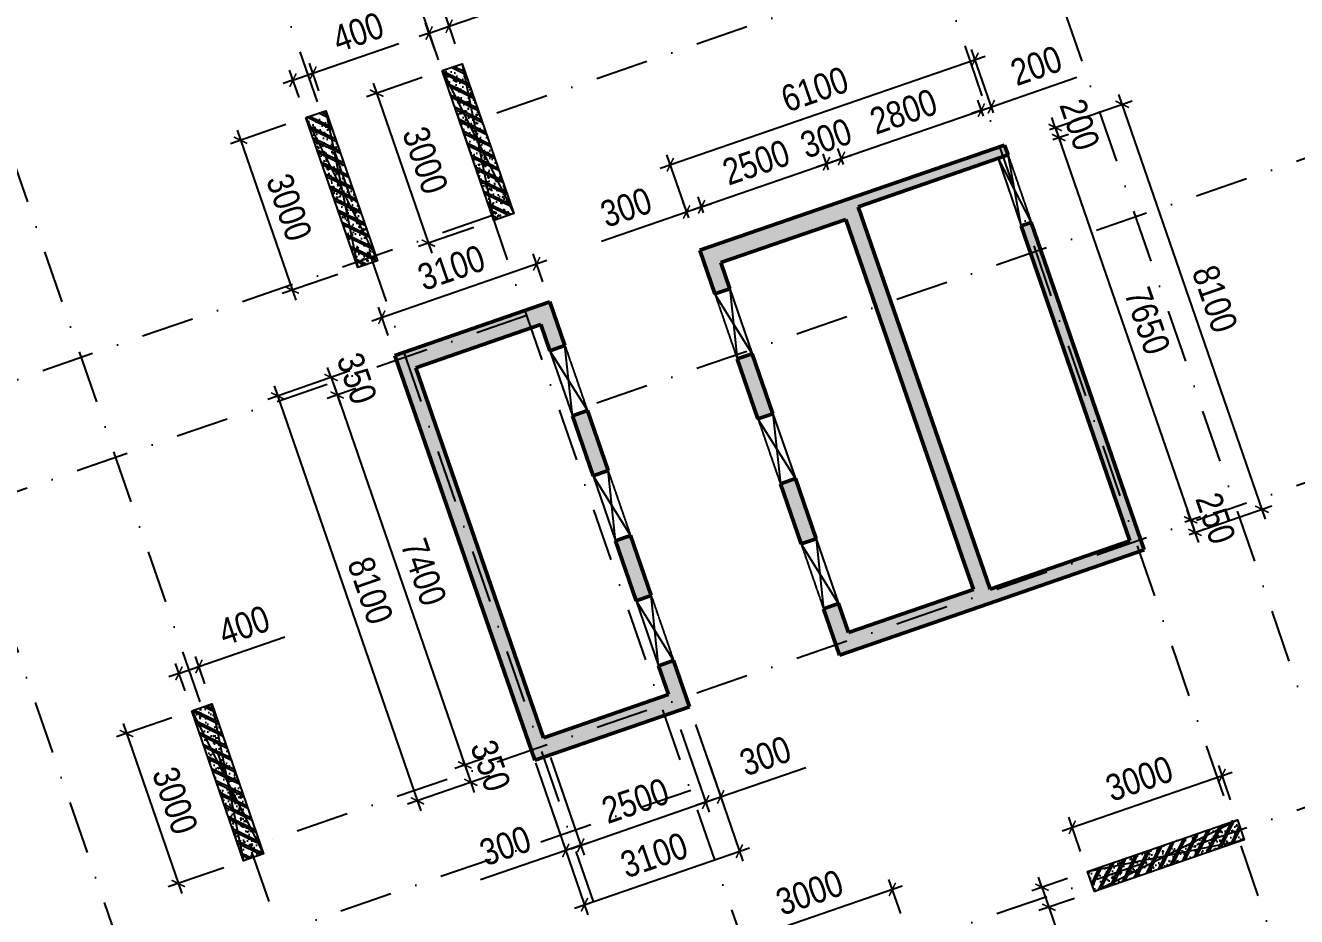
# Model space of a CAD drawing. Header units: millimetres. Extents: x 13965 to 1327256, y -72704 to 46237.
# Drawn here: x 470093 to 494142, y -7183 to 9668 of the extents above; entities that cross this region are included whole.
import ezdxf

# ---------------------------------------------------------------- set-up
doc = ezdxf.new("R2010")
doc.units = ezdxf.units.MM
doc.header["$MEASUREMENT"] = 0
doc.linetypes.add('DASHDOT', pattern=[1, 0.5, -0.25, 0, -0.25])
doc.linetypes.add('DASHED', pattern=[4.5, 3, -1.5])
for name, color, linetype in [('ccu11-Khuat', 9, 'DASHED'), ('ccu11-Thay', 7, 'Continuous'), ('ccu12-Manh', 8, 'Continuous'), ('KC2-DIM', 251, 'Continuous'), ('KT-Luoi truc South Tower', 8, 'DASHDOT'), ('Xref_ST_MBDV Cot vach 30.7.2022|Xref_ST_MBDV Cot vach 30.7.2022|Xref_ST_MBDV Cot vach 30.7.2022|Xref_ST_MBDV Cot vach 30.7.2022|KC-Betong', 6, 'Continuous')]:
    doc.layers.add(name, color=color, linetype=linetype)
doc.layers.add('KT-Kich thuoc', color=159, linetype='Continuous', lineweight=18)
doc.layers.add('xref.asix of  podium$0$xref.asix of  podium$0$ST_MBDV Cot vach 220805$0$KT-Net cot vach', color=6, linetype='Continuous', lineweight=50)
doc.styles.add('Arial Narrow', font='ARIALN.TTF')
doc.dimstyles.new('ccu12-200', dxfattribs={"dimscale": 200, "dimtxt": 2.5, "dimasz": 1, "dimexe": 1, "dimexo": 2, "dimgap": 1, "dimtad": 1, "dimdec": 0, "dimdsep": 46, "dimtxsty": 'Arial Narrow', "dimblk": 'ARCHTICK', "dimcen": -1, "dimdle": 1, "dimclrd": 256, "dimclre": 256, "dimclrt": 3, "dimadec": 0, "dimazin": 2, "dimtfac": 0.1, "dimtdec": 0, "dimtmove": 0, "dimatfit": 1, "dimldrblk": 'ARCHTICK', "dimfxl": 1, "dimtvp": 0.833333, "dimtolj": 1, "dimtzin": 12, "dimarcsym": 0})
pattern_1 = [(50, (-550, 3050), (286.904, -25.101), [30, -330]), (355, (-550, 3050), (-55.5, 300.877), [24, -264]), (100.451, (-526.1, 3047.9), (231.404, 275.776), [25.496, -280.457]), (46.184, (-550, 3130), (426.896, -66.208), [45, -495]), (96.636, (-514.43, 3124.5), (373.865, 389.647), [38.244, -420.685]), (351.184, (-550, 3130), (373.865, 389.65), [36, -396]), (21, (-510, 3110), (238.763, -161.048), [30, -330]), (326, (-510, 3110), (97.326, 290.06), [24, -264]), (71.451, (-490.1, 3096.58), (336.09, 129.012), [25.496, -280.457]), (37.5, (-550, 3050), (4.864, 133.1575), [0, -260.8, 0, -268, 0, -265]), (7.5, (-550, 3050), (105.228, 157.7647), [0, -152.8, 0, -254.8, 0, -101]), (327.5, (-639.2, 3050), (213.529, -9.022), [0, -100, 0, -312, 0, -414]), (317.5, (-679.2, 3050), (233.274, 40.042), [0, -130, 0, -207.2, 0, -294]), (45, (-550, 3050), (-120.208, 120.208), []), (45, (-550, 3099), (-120.208, 120.208), [])]

# ---------------------------------------------------------------- blocks, each defined once
blk = doc.blocks.new('Asix South Tower')
at = {"layer": 'KT-Luoi truc South Tower', "ltscale": 2000}
for p, q in [((-61527.4, 64693.7), (-45306.5, 17710.6)), ((-63417.9, 64041.1), (-47197, 17057.9)), ((-72397.8, 60940.8), (-54232.5, 8325.6)), ((-74690, 60149.4), (-64788, 31468.5)), ((-80172.4, 58256.6), (-62007.1, 5641.4)), ((-82960.9, 57293.9), (-64795.6, 4678.7)), ((-43415.2, 55801.6), (-67725.7, 47408.4)), ((-41522.4, 50319.2), (-65827.2, 41928)), ((-67132.6, 45709), (-110541.5, 30722.1)), ((-39629.6, 44836.7), (-71714.8, 33759.3)), ((-66479.9, 43818.5), (-109888.9, 28831.6)), ((-37736.8, 39354.3), (-105450.5, 15976.2)), ((-63379.6, 34838.6), (-106788.6, 19851.7))]:
    blk.add_line(p, q, dxfattribs=at)
blk = doc.blocks.new('_ArchTick')
at = {"color": 0, "const_width": 0.15}
blk.add_lwpolyline([(-0.5, -0.5), (0.5, 0.5)], dxfattribs=at)
blk = doc.blocks.new('*D404')
at = {"layer": 'Defpoints', "color": 0, "transparency": 16777216}
for p in [(473243, -3293, 0), (474222, -6129, 0), (472984, -6557)]:
    blk.add_point(p, dxfattribs=at)
at = {"layer": 'KC2-DIM', "lineweight": -2, "transparency": 16777216}
for p, q in [((472864, -3424), (471816, -3786)), ((471939, -3532), (473049, -6746)), ((473844, -6260), (472795, -6622))]:
    blk.add_line(p, q, dxfattribs=at)
at = {"layer": 'KC2-DIM', "lineweight": -2, "transparency": 16777216, "xscale": 200, "yscale": 200, "zscale": 200}
for p, rotation in [((472005, -3721), 109.0471379540023), ((472984, -6557), 289.0471379540024)]:
    blk.add_blockref('_ArchTick', p, dxfattribs=dict(at, rotation=rotation))
at = {"layer": 'KC2-DIM', "color": 3, "transparency": 16777216, "insert": (472924, -4990), "char_height": 500, "attachment_point": 5, "rotation": 289.0471, "style": 'Arial Narrow'}
blk.add_mtext('\\A1;3000', dxfattribs=at)
blk = doc.blocks.new('*D405')
at = {"layer": 'Defpoints', "color": 0, "transparency": 16777216}
for p in [(473376, -2454), (473243, -3293, 0), (473621, -3163, 0)]:
    blk.add_point(p, dxfattribs=at)
at = {"layer": 'KC2-DIM', "lineweight": -2, "transparency": 16777216}
for p, q in [((473376, -2454), (475003, -1892)), ((473112, -2915), (472933, -2396)), ((473490, -2785), (473311, -2265)), ((472998, -2585), (472809, -2650)), ((472998, -2585), (473376, -2454))]:
    blk.add_line(p, q, dxfattribs=at)
at = {"layer": 'KC2-DIM', "lineweight": -2, "transparency": 16777216, "xscale": 200, "yscale": 200, "zscale": 200}
for p, rotation in [((473376, -2454), 199.0471379540013), ((472998, -2585), 19.04713795400126)]:
    blk.add_blockref('_ArchTick', p, dxfattribs=dict(at, rotation=rotation))
at = {"layer": 'KC2-DIM', "color": 3, "transparency": 16777216, "insert": (474230, -1678), "char_height": 500, "attachment_point": 5, "rotation": 19.0471, "style": 'Arial Narrow'}
blk.add_mtext('\\A1;400', dxfattribs=at)
blk = doc.blocks.new('*D408')
at = {"layer": 'Defpoints', "color": 0, "transparency": 16777216}
for p in [(475400, 7925, 0), (476379, 5089, 0), (475141, 4662)]:
    blk.add_point(p, dxfattribs=at)
at = {"layer": 'KC2-DIM', "lineweight": -2, "transparency": 16777216}
for p, q in [((475022, 7794), (473973, 7432)), ((474096, 7686), (475206, 4473)), ((476001, 4958), (474952, 4596))]:
    blk.add_line(p, q, dxfattribs=at)
at = {"layer": 'KC2-DIM', "lineweight": -2, "transparency": 16777216, "xscale": 200, "yscale": 200, "zscale": 200}
for p, rotation in [((474162, 7497), 109.0471379540023), ((475141, 4662), 289.0471379540024)]:
    blk.add_blockref('_ArchTick', p, dxfattribs=dict(at, rotation=rotation))
at = {"layer": 'KC2-DIM', "color": 3, "transparency": 16777216, "insert": (475082, 6228), "char_height": 500, "attachment_point": 5, "rotation": 289.0471, "style": 'Arial Narrow'}
blk.add_mtext('\\A1;3000', dxfattribs=at)
blk = doc.blocks.new('*D409')
at = {"layer": 'Defpoints', "color": 0, "transparency": 16777216}
for p in [(475533, 8764), (475778, 8055, 0), (475400, 7925, 0)]:
    blk.add_point(p, dxfattribs=at)
at = {"layer": 'KC2-DIM', "lineweight": -2, "transparency": 16777216}
for p, q in [((475533, 8764), (477160, 9326)), ((475647, 8433), (475468, 8953)), ((475269, 8303), (475090, 8823)), ((475155, 8634), (475533, 8764)), ((475155, 8634), (474966, 8568))]:
    blk.add_line(p, q, dxfattribs=at)
at = {"layer": 'KC2-DIM', "lineweight": -2, "transparency": 16777216, "xscale": 200, "yscale": 200, "zscale": 200}
for p, rotation in [((475533, 8764), 199.0471379540013), ((475155, 8634), 19.04713795400126)]:
    blk.add_blockref('_ArchTick', p, dxfattribs=dict(at, rotation=rotation))
at = {"layer": 'KC2-DIM', "color": 3, "transparency": 16777216, "insert": (476387, 9541), "char_height": 500, "attachment_point": 5, "rotation": 19.0471, "style": 'Arial Narrow'}
blk.add_mtext('\\A1;400', dxfattribs=at)
blk = doc.blocks.new('*D410')
at = {"layer": 'Defpoints', "color": 0, "transparency": 16777216}
for p in [(477975, 8814, 0), (478955, 5978, 0), (477717, 5551)]:
    blk.add_point(p, dxfattribs=at)
at = {"layer": 'KC2-DIM', "lineweight": -2, "transparency": 16777216}
for p, q in [((477597, 8683), (476548, 8321)), ((476672, 8576), (477782, 5362)), ((478576, 5848), (477528, 5486))]:
    blk.add_line(p, q, dxfattribs=at)
at = {"layer": 'KC2-DIM', "lineweight": -2, "transparency": 16777216, "xscale": 200, "yscale": 200, "zscale": 200}
for p, rotation in [((476738, 8387), 109.0471379540023), ((477717, 5551), 289.0471379540024)]:
    blk.add_blockref('_ArchTick', p, dxfattribs=dict(at, rotation=rotation))
at = {"layer": 'KC2-DIM', "color": 3, "transparency": 16777216, "insert": (477657, 7117), "char_height": 500, "attachment_point": 5, "rotation": 289.0471, "style": 'Arial Narrow'}
blk.add_mtext('\\A1;3000', dxfattribs=at)
blk = doc.blocks.new('*D411')
at = {"layer": 'Defpoints', "color": 0, "transparency": 16777216}
for p in [(478109, 9653), (478354, 8945, 0), (477975, 8814, 0)]:
    blk.add_point(p, dxfattribs=at)
at = {"layer": 'KC2-DIM', "lineweight": -2, "transparency": 16777216}
for p, q in [((478109, 9653), (479736, 10215)), ((477845, 9192), (477665, 9712)), ((477731, 9523), (478109, 9653)), ((478223, 9323), (478044, 9842)), ((477731, 9523), (477542, 9458))]:
    blk.add_line(p, q, dxfattribs=at)
at = {"layer": 'KC2-DIM', "lineweight": -2, "transparency": 16777216, "xscale": 200, "yscale": 200, "zscale": 200}
for p, rotation in [((477731, 9523), 19.04713795400126), ((478109, 9653), 199.0471379540013)]:
    blk.add_blockref('_ArchTick', p, dxfattribs=dict(at, rotation=rotation))
at = {"layer": 'KC2-DIM', "color": 3, "transparency": 16777216, "insert": (478963, 10430), "char_height": 500, "attachment_point": 5, "rotation": 19.0471, "style": 'Arial Narrow'}
blk.add_mtext('\\A1;400', dxfattribs=at)
blk = doc.blocks.new('*D416')
at = {"layer": 'Defpoints', "color": 0, "transparency": 16777216}
for p in [(486494, -6670), (486783, -7505, 0), (483947, -8484, 0)]:
    blk.add_point(p, dxfattribs=at)
at = {"layer": 'KC2-DIM', "lineweight": -2, "transparency": 16777216}
for p, q in [((486652, -7127), (486429, -6480)), ((483470, -7714), (486683, -6604)), ((483817, -8106), (483593, -7459))]:
    blk.add_line(p, q, dxfattribs=at)
at = {"layer": 'KC2-DIM', "lineweight": -2, "transparency": 16777216, "xscale": 200, "yscale": 200, "zscale": 200}
for p, rotation in [((486494, -6670), 19.04713795321673), ((483659, -7649), 199.0471379532167)]:
    blk.add_blockref('_ArchTick', p, dxfattribs=dict(at, rotation=rotation))
at = {"layer": 'KC2-DIM', "color": 3, "transparency": 16777216, "insert": (484928, -6729), "char_height": 500, "attachment_point": 5, "rotation": 19.0471, "style": 'Arial Narrow'}
blk.add_mtext('\\A1;3000', dxfattribs=at)
blk = doc.blocks.new('*D430')
at = {"layer": 'Defpoints', "color": 0, "transparency": 16777216}
for p in [(492733, -4516), (493022, -5351, 0), (490186, -6330, 0)]:
    blk.add_point(p, dxfattribs=at)
at = {"layer": 'KC2-DIM', "lineweight": -2, "transparency": 16777216}
for p, q in [((492891, -4973), (492668, -4327)), ((489708, -5560), (492922, -4451)), ((490055, -5952), (489832, -5306))]:
    blk.add_line(p, q, dxfattribs=at)
at = {"layer": 'KC2-DIM', "lineweight": -2, "transparency": 16777216, "xscale": 200, "yscale": 200, "zscale": 200}
for p, rotation in [((492733, -4516), 19.04713795321673), ((489898, -5495), 199.0471379532167)]:
    blk.add_blockref('_ArchTick', p, dxfattribs=dict(at, rotation=rotation))
at = {"layer": 'KC2-DIM', "color": 3, "transparency": 16777216, "insert": (491167, -4575), "char_height": 500, "attachment_point": 5, "rotation": 19.0471, "style": 'Arial Narrow'}
blk.add_mtext('\\A1;3000', dxfattribs=at)
blk = doc.blocks.new('*D431')
at = {"layer": 'Defpoints', "color": 0, "transparency": 16777216}
for p in [(490186, -6330, 0), (490316, -6708, 0), (489455, -7006)]:
    blk.add_point(p, dxfattribs=at)
at = {"layer": 'KC2-DIM', "lineweight": -2, "transparency": 16777216}
for p, q in [((489808, -6461), (489136, -6693)), ((489325, -6628), (489260, -6439)), ((489325, -6628), (489455, -7006)), ((489938, -6839), (489266, -7071)), ((489455, -7006), (490017, -8632))]:
    blk.add_line(p, q, dxfattribs=at)
at = {"layer": 'KC2-DIM', "lineweight": -2, "transparency": 16777216, "xscale": 200, "yscale": 200, "zscale": 200}
for p, rotation in [((489325, -6628), 289.0471379532133), ((489455, -7006), 109.0471379532133)]:
    blk.add_blockref('_ArchTick', p, dxfattribs=dict(at, rotation=rotation))
at = {"layer": 'KC2-DIM', "color": 3, "transparency": 16777216, "insert": (490232, -7860), "char_height": 500, "attachment_point": 5, "rotation": 289.0471, "style": 'Arial Narrow'}
blk.add_mtext('\\A1;400', dxfattribs=at)
blk = doc.blocks.new('*D470')
at = {"layer": 'Defpoints', "color": 0, "transparency": 16777216}
for p in [(479765, 5161), (480015, 4440), (477084, 3428)]:
    blk.add_point(p, dxfattribs=at)
at = {"layer": 'KC2-DIM', "lineweight": -2, "transparency": 16777216}
for p, q in [((479884, 4818), (479700, 5350)), ((476646, 4084), (479955, 5227)), ((476954, 3806), (476770, 4339))]:
    blk.add_line(p, q, dxfattribs=at)
at = {"layer": 'KC2-DIM', "lineweight": -2, "transparency": 16777216, "xscale": 200, "yscale": 200, "zscale": 200}
for p, rotation in [((479765, 5161), 19.04713795301849), ((476835, 4150), 199.0471379530185)]:
    blk.add_blockref('_ArchTick', p, dxfattribs=dict(at, rotation=rotation))
at = {"layer": 'KC2-DIM', "color": 3, "transparency": 16777216, "insert": (478152, 5086), "char_height": 500, "attachment_point": 5, "rotation": 19.0471, "style": 'Arial Narrow'}
blk.add_mtext('\\A1;3100', dxfattribs=at)
blk = doc.blocks.new('*D471')
at = {"layer": 'Defpoints', "color": 0, "transparency": 16777216}
for p in [(476610, 3264), (476724, 2934), (475990, 2680)]:
    blk.add_point(p, dxfattribs=at)
at = {"layer": 'KC2-DIM', "lineweight": -2, "transparency": 16777216}
for p, q in [((476232, 3134), (475687, 2946)), ((475876, 3011), (475811, 3200)), ((475876, 3011), (475990, 2680)), ((476346, 2803), (475801, 2615)), ((475990, 2680), (476056, 2491))]:
    blk.add_line(p, q, dxfattribs=at)
at = {"layer": 'KC2-DIM', "lineweight": -2, "transparency": 16777216, "xscale": 200, "yscale": 200, "zscale": 200}
for p, rotation in [((475876, 3011), 289.0471379531508), ((475990, 2680), 109.0471379531507)]:
    blk.add_blockref('_ArchTick', p, dxfattribs=dict(at, rotation=rotation))
at = {"layer": 'KC2-DIM', "color": 3, "transparency": 16777216, "insert": (476364, 2994), "char_height": 500, "attachment_point": 5, "rotation": 289.0471, "style": 'Arial Narrow'}
blk.add_mtext('\\A1;350', dxfattribs=at)
blk = doc.blocks.new('*D472')
at = {"layer": 'Defpoints', "color": 0, "transparency": 16777216}
for p in [(476724, 2934), (479139, -4061), (478405, -4315)]:
    blk.add_point(p, dxfattribs=at)
at = {"layer": 'KC2-DIM', "lineweight": -2, "transparency": 16777216}
for p, q in [((476346, 2803), (475801, 2615)), ((475925, 2869), (478471, -4504)), ((478761, -4192), (478216, -4380))]:
    blk.add_line(p, q, dxfattribs=at)
at = {"layer": 'KC2-DIM', "lineweight": -2, "transparency": 16777216, "xscale": 200, "yscale": 200, "zscale": 200}
for p, rotation in [((475990, 2680), 109.0471379563088), ((478405, -4315), 289.0471379563089)]:
    blk.add_blockref('_ArchTick', p, dxfattribs=dict(at, rotation=rotation))
at = {"layer": 'KC2-DIM', "color": 3, "transparency": 16777216, "insert": (477628, -669), "char_height": 500, "attachment_point": 5, "rotation": 289.0471, "style": 'Arial Narrow'}
blk.add_mtext('\\A1;7400', dxfattribs=at)
blk = doc.blocks.new('*D473')
at = {"layer": 'Defpoints', "color": 0, "transparency": 16777216}
for p in [(479139, -4061), (479254, -4392), (478520, -4645)]:
    blk.add_point(p, dxfattribs=at)
at = {"layer": 'KC2-DIM', "lineweight": -2, "transparency": 16777216}
for p, q in [((478761, -4192), (478216, -4380)), ((478405, -4315), (478340, -4126)), ((478405, -4315), (478520, -4645)), ((478876, -4523), (478331, -4711)), ((478520, -4645), (478585, -4834))]:
    blk.add_line(p, q, dxfattribs=at)
at = {"layer": 'KC2-DIM', "lineweight": -2, "transparency": 16777216, "xscale": 200, "yscale": 200, "zscale": 200}
for p, rotation in [((478405, -4315), 289.0471379563089), ((478520, -4645), 109.0471379563088)]:
    blk.add_blockref('_ArchTick', p, dxfattribs=dict(at, rotation=rotation))
at = {"layer": 'KC2-DIM', "color": 3, "transparency": 16777216, "insert": (478893, -4331), "char_height": 500, "attachment_point": 5, "rotation": 289.0471, "style": 'Arial Narrow'}
blk.add_mtext('\\A1;350', dxfattribs=at)
blk = doc.blocks.new('*D474')
at = {"layer": 'Defpoints', "color": 0, "transparency": 16777216}
for p in [(476610, 3264), (479254, -4392), (477509, -4994)]:
    blk.add_point(p, dxfattribs=at)
at = {"layer": 'KC2-DIM', "lineweight": -2, "transparency": 16777216}
for p, q in [((476232, 3134), (474677, 2597)), ((474800, 2851), (477574, -5183)), ((478876, -4523), (477320, -5060))]:
    blk.add_line(p, q, dxfattribs=at)
at = {"layer": 'KC2-DIM', "lineweight": -2, "transparency": 16777216, "xscale": 200, "yscale": 200, "zscale": 200}
for p, rotation in [((474866, 2662), 109.0471379531438), ((477509, -4994), 289.0471379531439)]:
    blk.add_blockref('_ArchTick', p, dxfattribs=dict(at, rotation=rotation))
at = {"layer": 'KC2-DIM', "color": 3, "transparency": 16777216, "insert": (476618, -1018), "char_height": 500, "attachment_point": 5, "rotation": 289.0471, "style": 'Arial Narrow'}
blk.add_mtext('\\A1;8100', dxfattribs=at)
blk = doc.blocks.new('*D475')
at = {"layer": 'Defpoints', "color": 0, "transparency": 16777216}
for p in [(479897, -3800), (479614, -3898), (480316, -5931)]:
    blk.add_point(p, dxfattribs=at)
at = {"layer": 'KC2-DIM', "lineweight": -2, "transparency": 16777216}
for p, q in [((479744, -4276), (480381, -6121)), ((480028, -4178), (480665, -6023)), ((480599, -5834), (480788, -5768)), ((480316, -5931), (478705, -6488)), ((480599, -5834), (480316, -5931))]:
    blk.add_line(p, q, dxfattribs=at)
at = {"layer": 'KC2-DIM', "lineweight": -2, "transparency": 16777216, "xscale": 200, "yscale": 200, "zscale": 200}
for p, rotation in [((480599, -5834), 199.0471379530678), ((480316, -5931), 19.04713795306775)]:
    blk.add_blockref('_ArchTick', p, dxfattribs=dict(at, rotation=rotation))
at = {"layer": 'KC2-DIM', "color": 3, "transparency": 16777216, "insert": (479172, -5845), "char_height": 500, "attachment_point": 5, "rotation": 19.0471, "style": 'Arial Narrow'}
blk.add_mtext('\\A1;300', dxfattribs=at)
blk = doc.blocks.new('*D476')
at = {"layer": 'Defpoints', "color": 0, "transparency": 16777216}
for p in [(482359, -3269), (479996, -4085), (482962, -5018)]:
    blk.add_point(p, dxfattribs=at)
at = {"layer": 'KC2-DIM', "lineweight": -2, "transparency": 16777216}
for p, q in [((482489, -3647), (483028, -5207)), ((480126, -4463), (480665, -6023)), ((480410, -5899), (483151, -4952))]:
    blk.add_line(p, q, dxfattribs=at)
at = {"layer": 'KC2-DIM', "lineweight": -2, "transparency": 16777216, "xscale": 200, "yscale": 200, "zscale": 200}
for p, rotation in [((482962, -5018), 19.04713795308638), ((480599, -5834), 199.0471379530864)]:
    blk.add_blockref('_ArchTick', p, dxfattribs=dict(at, rotation=rotation))
at = {"layer": 'KC2-DIM', "color": 3, "transparency": 16777216, "insert": (481632, -4995), "char_height": 500, "attachment_point": 5, "rotation": 19.0471, "style": 'Arial Narrow'}
blk.add_mtext('\\A1;2500', dxfattribs=at)
blk = doc.blocks.new('*D477')
at = {"layer": 'Defpoints', "color": 0, "transparency": 16777216}
for p in [(482359, -3269), (482642, -3171), (483246, -4920)]:
    blk.add_point(p, dxfattribs=at)
at = {"layer": 'KC2-DIM', "lineweight": -2, "transparency": 16777216}
for p, q in [((482773, -3549), (483311, -5109)), ((482489, -3647), (483028, -5207)), ((483246, -4920), (484857, -4364)), ((482962, -5018), (482773, -5083)), ((482962, -5018), (483246, -4920))]:
    blk.add_line(p, q, dxfattribs=at)
at = {"layer": 'KC2-DIM', "lineweight": -2, "transparency": 16777216, "xscale": 200, "yscale": 200, "zscale": 200}
for p, rotation in [((483246, -4920), 199.0471379530162), ((482962, -5018), 19.04713795301629)]:
    blk.add_blockref('_ArchTick', p, dxfattribs=dict(at, rotation=rotation))
at = {"layer": 'KC2-DIM', "color": 3, "transparency": 16777216, "insert": (484092, -4146), "char_height": 500, "attachment_point": 5, "rotation": 19.0471, "style": 'Arial Narrow'}
blk.add_mtext('\\A1;300', dxfattribs=at)
blk = doc.blocks.new('*D478')
at = {"layer": 'Defpoints', "color": 0, "transparency": 16777216}
for p in [(482883, -3867), (479952, -4879), (483600, -5947)]:
    blk.add_point(p, dxfattribs=at)
at = {"layer": 'KC2-DIM', "lineweight": -2, "transparency": 16777216}
for p, q in [((483013, -4245), (483666, -6136)), ((480083, -5257), (480735, -7147)), ((480481, -7024), (483790, -5881))]:
    blk.add_line(p, q, dxfattribs=at)
at = {"layer": 'KC2-DIM', "lineweight": -2, "transparency": 16777216, "xscale": 200, "yscale": 200, "zscale": 200}
for p, rotation in [((483600, -5947), 19.0471379530179), ((480670, -6958), 199.0471379530179)]:
    blk.add_blockref('_ArchTick', p, dxfattribs=dict(at, rotation=rotation))
at = {"layer": 'KC2-DIM', "color": 3, "transparency": 16777216, "insert": (481987, -6022), "char_height": 500, "attachment_point": 5, "rotation": 19.0471, "style": 'Arial Narrow'}
blk.add_mtext('\\A1;3100', dxfattribs=at)
blk = doc.blocks.new('*D479')
at = {"layer": 'Defpoints', "color": 0, "transparency": 16777216}
for p in [(482601, 6140), (482771, 5648), (483055, 5746)]:
    blk.add_point(p, dxfattribs=at)
at = {"layer": 'KC2-DIM', "lineweight": -2, "transparency": 16777216}
for p, q in [((482641, 6027), (482536, 6329)), ((482924, 6124), (482820, 6427)), ((482885, 6238), (483074, 6304)), ((482601, 6140), (480990, 5584)), ((482885, 6238), (482601, 6140))]:
    blk.add_line(p, q, dxfattribs=at)
at = {"layer": 'KC2-DIM', "lineweight": -2, "transparency": 16777216, "xscale": 200, "yscale": 200, "zscale": 200}
for p, rotation in [((482601, 6140), 19.04713795301391), ((482885, 6238), 199.0471379530139)]:
    blk.add_blockref('_ArchTick', p, dxfattribs=dict(at, rotation=rotation))
at = {"layer": 'KC2-DIM', "color": 3, "transparency": 16777216, "insert": (481458, 6227), "char_height": 500, "attachment_point": 5, "rotation": 19.0471, "style": 'Arial Narrow'}
blk.add_mtext('\\A1;300', dxfattribs=at)
blk = doc.blocks.new('*D480')
at = {"layer": 'Defpoints', "color": 0, "transparency": 16777216}
for p in [(485248, 7054), (485418, 6562), (483055, 5746)]:
    blk.add_point(p, dxfattribs=at)
at = {"layer": 'KC2-DIM', "lineweight": -2, "transparency": 16777216}
for p, q in [((485287, 6940), (485183, 7243)), ((482696, 6173), (485437, 7119)), ((482924, 6124), (482820, 6427))]:
    blk.add_line(p, q, dxfattribs=at)
at = {"layer": 'KC2-DIM', "lineweight": -2, "transparency": 16777216, "xscale": 200, "yscale": 200, "zscale": 200}
for p, rotation in [((485248, 7054), 19.04713795353406), ((482885, 6238), 199.047137953534)]:
    blk.add_blockref('_ArchTick', p, dxfattribs=dict(at, rotation=rotation))
at = {"layer": 'KC2-DIM', "color": 3, "transparency": 16777216, "insert": (483918, 7077), "char_height": 500, "attachment_point": 5, "rotation": 19.0471, "style": 'Arial Narrow'}
blk.add_mtext('\\A1;2500', dxfattribs=at)
blk = doc.blocks.new('*D481')
at = {"layer": 'Defpoints', "color": 0, "transparency": 16777216}
for p in [(485532, 7152), (485418, 6562), (485701, 6660)]:
    blk.add_point(p, dxfattribs=at)
at = {"layer": 'KC2-DIM', "lineweight": -2, "transparency": 16777216}
for p, q in [((485287, 6940), (485183, 7243)), ((485571, 7038), (485466, 7341)), ((485532, 7152), (485721, 7217)), ((485248, 7054), (485059, 6989)), ((485248, 7054), (485532, 7152))]:
    blk.add_line(p, q, dxfattribs=at)
at = {"layer": 'KC2-DIM', "lineweight": -2, "transparency": 16777216, "xscale": 200, "yscale": 200, "zscale": 200}
for p, rotation in [((485532, 7152), 199.047137953534), ((485248, 7054), 19.04713795353404)]:
    blk.add_blockref('_ArchTick', p, dxfattribs=dict(at, rotation=rotation))
at = {"layer": 'KC2-DIM', "color": 3, "transparency": 16777216, "insert": (485241, 7534), "char_height": 500, "attachment_point": 5, "rotation": 19.0471, "style": 'Arial Narrow'}
blk.add_mtext('\\A1;300', dxfattribs=at)
blk = doc.blocks.new('*D482')
at = {"layer": 'Defpoints', "color": 0, "transparency": 16777216}
for p in [(488178, 8066), (488348, 7574), (485701, 6660)]:
    blk.add_point(p, dxfattribs=at)
at = {"layer": 'KC2-DIM', "lineweight": -2, "transparency": 16777216}
for p, q in [((488218, 7952), (488113, 8255)), ((485342, 7087), (488367, 8131)), ((485571, 7038), (485466, 7341))]:
    blk.add_line(p, q, dxfattribs=at)
at = {"layer": 'KC2-DIM', "lineweight": -2, "transparency": 16777216, "xscale": 200, "yscale": 200, "zscale": 200}
for p, rotation in [((488178, 8066), 19.04713795353406), ((485532, 7152), 199.047137953534)]:
    blk.add_blockref('_ArchTick', p, dxfattribs=dict(at, rotation=rotation))
at = {"layer": 'KC2-DIM', "color": 3, "transparency": 16777216, "insert": (486706, 8039), "char_height": 500, "attachment_point": 5, "rotation": 19.0471, "style": 'Arial Narrow'}
blk.add_mtext('\\A1;2800', dxfattribs=at)
blk = doc.blocks.new('*D483')
at = {"layer": 'Defpoints', "color": 0, "transparency": 16777216}
for p in [(488367, 8131), (488348, 7574), (488537, 7639)]:
    blk.add_point(p, dxfattribs=at)
at = {"layer": 'KC2-DIM', "lineweight": -2, "transparency": 16777216}
for p, q in [((488367, 8131), (489985, 8690)), ((488218, 7952), (488113, 8255)), ((488407, 8017), (488302, 8320)), ((488178, 8066), (487989, 8001)), ((488178, 8066), (488367, 8131))]:
    blk.add_line(p, q, dxfattribs=at)
at = {"layer": 'KC2-DIM', "lineweight": -2, "transparency": 16777216, "xscale": 200, "yscale": 200, "zscale": 200}
for p, rotation in [((488178, 8066), 19.04713795353404), ((488367, 8131), 199.047137953534)]:
    blk.add_blockref('_ArchTick', p, dxfattribs=dict(at, rotation=rotation))
at = {"layer": 'KC2-DIM', "color": 3, "transparency": 16777216, "insert": (489217, 8906), "char_height": 500, "attachment_point": 5, "rotation": 19.0471, "style": 'Arial Narrow'}
blk.add_mtext('\\A1;200', dxfattribs=at)
blk = doc.blocks.new('*D484')
at = {"layer": 'Defpoints', "color": 0, "transparency": 16777216}
for p in [(488059, 9025), (488537, 7639), (482771, 5648)]:
    blk.add_point(p, dxfattribs=at)
at = {"layer": 'KC2-DIM', "lineweight": -2, "transparency": 16777216}
for p, q in [((488407, 8017), (487993, 9214)), ((482104, 6969), (488248, 9090)), ((482641, 6027), (482227, 7223))]:
    blk.add_line(p, q, dxfattribs=at)
at = {"layer": 'KC2-DIM', "lineweight": -2, "transparency": 16777216, "xscale": 200, "yscale": 200, "zscale": 200}
for p, rotation in [((488059, 9025), 19.04713795301443), ((482293, 7034), 199.0471379530144)]:
    blk.add_blockref('_ArchTick', p, dxfattribs=dict(at, rotation=rotation))
at = {"layer": 'KC2-DIM', "color": 3, "transparency": 16777216, "insert": (485027, 8460), "char_height": 500, "attachment_point": 5, "rotation": 19.0471, "style": 'Arial Narrow'}
blk.add_mtext('\\A1;6100', dxfattribs=at)
blk = doc.blocks.new('*D485')
at = {"layer": 'Defpoints', "color": 0, "transparency": 16777216}
for p in [(489088, 7570), (489641, 7549), (489154, 7381)]:
    blk.add_point(p, dxfattribs=at)
at = {"layer": 'KC2-DIM', "lineweight": -2, "transparency": 16777216}
for p, q in [((489466, 7700), (489765, 7803)), ((489576, 7738), (489511, 7927)), ((489576, 7738), (489641, 7549)), ((489532, 7511), (489830, 7614)), ((489641, 7549), (489707, 7360))]:
    blk.add_line(p, q, dxfattribs=at)
at = {"layer": 'KC2-DIM', "lineweight": -2, "transparency": 16777216, "xscale": 200, "yscale": 200, "zscale": 200}
for p, rotation in [((489576, 7738), 289.047137953142), ((489641, 7549), 109.047137953142)]:
    blk.add_blockref('_ArchTick', p, dxfattribs=dict(at, rotation=rotation))
at = {"layer": 'KC2-DIM', "color": 3, "transparency": 16777216, "insert": (490039, 7792), "char_height": 500, "attachment_point": 5, "rotation": 289.0471, "style": 'Arial Narrow'}
blk.add_mtext('\\A1;200', dxfattribs=at)
blk = doc.blocks.new('*D486')
at = {"layer": 'Defpoints', "color": 0, "transparency": 16777216}
for p in [(489154, 7381), (492138, 318), (491650, 149)]:
    blk.add_point(p, dxfattribs=at)
at = {"layer": 'KC2-DIM', "lineweight": -2, "transparency": 16777216}
for p, q in [((489576, 7738), (492203, 129)), ((489532, 7511), (489830, 7614)), ((492028, 280), (492327, 383))]:
    blk.add_line(p, q, dxfattribs=at)
at = {"layer": 'KC2-DIM', "lineweight": -2, "transparency": 16777216, "xscale": 200, "yscale": 200, "zscale": 200}
for p, rotation in [((489641, 7549), 109.0471379531395), ((492138, 318), 289.0471379531395)]:
    blk.add_blockref('_ArchTick', p, dxfattribs=dict(at, rotation=rotation))
at = {"layer": 'KC2-DIM', "color": 3, "transparency": 16777216, "insert": (491320, 4082), "char_height": 500, "attachment_point": 5, "rotation": 289.0471, "style": 'Arial Narrow'}
blk.add_mtext('\\A1;7650', dxfattribs=at)
blk = doc.blocks.new('*D487')
at = {"layer": 'Defpoints', "color": 0, "transparency": 16777216}
for p in [(491650, 149), (492219, 82), (491732, -87)]:
    blk.add_point(p, dxfattribs=at)
at = {"layer": 'KC2-DIM', "lineweight": -2, "transparency": 16777216}
for p, q in [((492138, 318), (492073, 507)), ((492028, 280), (492327, 383)), ((492138, 318), (492219, 82)), ((492110, 44), (492409, 147)), ((492219, 82), (492285, -107))]:
    blk.add_line(p, q, dxfattribs=at)
at = {"layer": 'KC2-DIM', "lineweight": -2, "transparency": 16777216, "xscale": 200, "yscale": 200, "zscale": 200}
for p, rotation in [((492138, 318), 289.0471379531497), ((492219, 82), 109.0471379531497)]:
    blk.add_blockref('_ArchTick', p, dxfattribs=dict(at, rotation=rotation))
at = {"layer": 'KC2-DIM', "color": 3, "transparency": 16777216, "insert": (492609, 348), "char_height": 500, "attachment_point": 5, "rotation": 289.0471, "style": 'Arial Narrow'}
blk.add_mtext('\\A1;250', dxfattribs=at)
blk = doc.blocks.new('*D488')
at = {"layer": 'Defpoints', "color": 0, "transparency": 16777216}
for p in [(490844, 8176), (489088, 7570), (491732, -87)]:
    blk.add_point(p, dxfattribs=at)
at = {"layer": 'KC2-DIM', "lineweight": -2, "transparency": 16777216}
for p, q in [((489466, 7700), (491033, 8241)), ((493552, 330), (490778, 8365)), ((492110, 44), (493676, 584))]:
    blk.add_line(p, q, dxfattribs=at)
at = {"layer": 'KC2-DIM', "lineweight": -2, "transparency": 16777216, "xscale": 200, "yscale": 200, "zscale": 200}
for p, rotation in [((490844, 8176), 109.0471379531395), ((493487, 519), 289.0471379531395)]:
    blk.add_blockref('_ArchTick', p, dxfattribs=dict(at, rotation=rotation))
at = {"layer": 'KC2-DIM', "color": 3, "transparency": 16777216, "insert": (492596, 4496), "char_height": 500, "attachment_point": 5, "rotation": 289.0471, "style": 'Arial Narrow'}
blk.add_mtext('\\A1;8100', dxfattribs=at)
blk = doc.blocks.new('*U37')
h = blk.add_hatch()
h.set_pattern_fill('VATLIEU04', color=250, scale=40, style=0, pattern_type=2)
h.set_pattern_definition(pattern_1)
h.paths.add_polyline_path([(-475, -475), (-75, -475), (-75, 2525), (-475, 2525)])
at = {"color": 6, "ltscale": 0.25}
blk.add_lwpolyline([(-475, -475), (-75, -475), (-75, 2525), (-475, 2525)], close=True, dxfattribs=at)
at = {"layer": 'Defpoints', "linetype": 'ByBlock', "ltscale": 30}
for p, q in [((-75, -475), (-475, 2525)), ((-475, -475), (-75, 2525))]:
    blk.add_line(p, q, dxfattribs=at)
blk = doc.blocks.new('*U38')
h = blk.add_hatch()
h.set_pattern_fill('VATLIEU04', color=250, scale=40, style=0, pattern_type=2)
h.set_pattern_definition(pattern_1)
h.paths.add_polyline_path([(-475, -475), (-75, -475), (-75, 2525), (-475, 2525)])
at = {"color": 6, "ltscale": 0.25}
blk.add_lwpolyline([(-475, -475), (-75, -475), (-75, 2525), (-475, 2525)], close=True, dxfattribs=at)
at = {"layer": 'Defpoints', "linetype": 'ByBlock', "ltscale": 30}
for p, q in [((-75, -475), (-475, 2525)), ((-475, -475), (-75, 2525))]:
    blk.add_line(p, q, dxfattribs=at)
blk = doc.blocks.new('MBCV-T22')
at = {"layer": 'KC2-DIM'}
h = blk.add_hatch(dxfattribs=at)
h.set_pattern_fill('BT-01', color=256, scale=50, pattern_type=2)
h.set_pattern_definition([(50, (-1479148.05, -74195.07), (358.63009, -31.37607), [37.5, -412.5]), (355, (-1479148.05, -74195.07), (-69.37567, 376.09607), [30, -330]), (100.4514, (-1479118.16, -74197.68), (289.25469, 344.71977), [31.870095, -350.57106]), (46.1842, (-1479148.05, -74095.07), (533.62052, -82.75951), [56.25, -618.75]), (96.6356, (-1479103.6, -74101.96), (467.33135, 487.05894), [47.80514, -525.8565]), (351.1842, (-1479148.05, -74095.07), (467.33097, 487.0593), [45, -495]), (21, (-1479098.05, -74120.07), (298.453526, -201.309445), [37.5, -412.5]), (326, (-1479098.05, -74120.07), (121.65767, 362.57502), [30, -330]), (71.4514, (-1479073.18, -74136.84), (420.111314, 161.26525), [31.870095, -350.57106]), (37.5, (-1479148.05, -74195.07), (6.079928, 166.446927), [0, -326, 0, -335, 0, -331.25]), (7.5, (-1479148.05, -74195.07), (131.534769, 197.205856), [0, -191, 0, -318.5, 0, -126.25]), (327.5, (-1479259.55, -74195.07), (266.911218, -11.277436), [0, -125, 0, -390, 0, -517.5]), (317.5, (-1479309.55, -74195.07), (291.593085, 50.05249), [0, -162.5, 0, -259, 0, -367.5]), (45, (-1479148.05, -74195.07), (-150.26019, 150.26019), []), (45, (-1479148.05, -74133.82), (-150.26019, 150.26019), [])])
h.paths.add_polyline_path([(-54140, 20153), (-51304, 21132), (-51369, 21321), (-57136, 19330), (-56851, 18506), (-56567, 18604), (-56738, 19097), (-54375, 19913), (-52120, 13382), (-51960, 12918), (-54323, 12102), (-54511, 12649), (-54795, 12551), (-54492, 11674), (-51845, 12588), (-48726, 13664), (-50864, 19856), (-51053, 19791), (-48997, 13836), (-51643, 12922)])
h.paths.add_polyline_path([(-59972, 18354), (-62902, 17342), (-60259, 9686), (-57329, 10697), (-57631, 11572), (-57914, 11474), (-57727, 10930), (-60090, 10114), (-62505, 17109), (-60142, 17925), (-59970, 17429), (-59687, 17527)])
h.paths.add_polyline_path([(-59262, 16298), (-59546, 16200), (-59154, 15066), (-58871, 15164)], flags=17)
h.paths.add_polyline_path([(-58446, 13935), (-58730, 13837), (-58338, 12703), (-58055, 12800)], flags=17)
h.paths.add_polyline_path([(-55327, 15012), (-55611, 14914), (-55219, 13779), (-54936, 13877)], flags=17)
h.paths.add_polyline_path([(-56143, 17375), (-56427, 17277), (-56035, 16143), (-55751, 16240)], flags=17)
at = {"layer": 'ccu11-Khuat', "color": 6, "ltscale": 0.2}
for points in [[(-51304, 21132), (-50864, 19856)], [(-56851, 18506), (-56427, 17277)], [(-59687, 17527), (-59262, 16298)], [(-56035, 16143), (-55611, 14914)], [(-58871, 15164), (-58446, 13935)], [(-55219, 13779), (-54795, 12551)], [(-58055, 12800), (-57631, 11572)]]:
    blk.add_lwpolyline(points, dxfattribs=at)
at = {"layer": 'ccu11-Thay', "color": 6, "ltscale": 0.5}
for points in [[(-51493, 21067), (-51053, 19791)], [(-56567, 18604), (-56143, 17375)], [(-59970, 17429), (-59546, 16200)], [(-55751, 16240), (-55327, 15012)], [(-59154, 15066), (-58730, 13837)], [(-54936, 13877), (-54511, 12649)], [(-58338, 12703), (-57914, 11474)]]:
    blk.add_lwpolyline(points, dxfattribs=at)
at = {"layer": 'ccu12-Manh', "ltscale": 0.5}
for p, q in [((-51493, 21067), (-50864, 19856)), ((-51053, 19791), (-51304, 21132))]:
    blk.add_line(p, q, dxfattribs=at)
at = {"layer": 'KC2-DIM', "ltscale": 0.5}
for points in [[(-56567, 18604), (-56427, 17277)], [(-56143, 17375), (-56851, 18506)], [(-59970, 17429), (-59262, 16298)], [(-59546, 16200), (-59687, 17527)], [(-55327, 15012), (-56035, 16143)], [(-55751, 16240), (-55611, 14914)], [(-58730, 13837), (-58871, 15164)], [(-59154, 15066), (-58446, 13935)], [(-54511, 12649), (-55219, 13779)], [(-54936, 13877), (-54795, 12551)], [(-57914, 11474), (-58055, 12800)], [(-58338, 12703), (-57631, 11572)]]:
    blk.add_lwpolyline(points, dxfattribs=at)
at = {"layer": 'xref.asix of  podium$0$xref.asix of  podium$0$ST_MBDV Cot vach 220805$0$KT-Net cot vach', "extrusion": (-3.35283e-09, 1.99852e-08, 1)}
for p, q in [((-51369, 21321), (-57136, 19330)), ((-51304, 21132), (-54140, 20153)), ((-54140, 20153), (-51643, 12922)), ((-54375, 19913), (-56738, 19097)), ((-52120, 13382), (-54375, 19913)), ((-48997, 13836), (-51053, 19791)), ((-48726, 13664), (-50864, 19856)), ((-59972, 18354), (-62902, 17342)), ((-59687, 17527), (-59972, 18354)), ((-60142, 17925), (-62505, 17109)), ((-59970, 17429), (-60142, 17925)), ((-62902, 17342), (-60259, 9686)), ((-62505, 17109), (-60090, 10114)), ((-51643, 12922), (-48997, 13836)), ((-51845, 12588), (-48726, 13664)), ((-51960, 12918), (-52120, 13382)), ((-54323, 12102), (-51960, 12918)), ((-54795, 12551), (-54492, 11674)), ((-54511, 12649), (-54323, 12102)), ((-54492, 11674), (-51845, 12588)), ((-57329, 10697), (-57631, 11572)), ((-57727, 10930), (-57914, 11474)), ((-60090, 10114), (-57727, 10930)), ((-60259, 9686), (-57329, 10697))]:
    blk.add_line(p, q, dxfattribs=at)
at = {"layer": 'xref.asix of  podium$0$xref.asix of  podium$0$ST_MBDV Cot vach 220805$0$KT-Net cot vach', "color": 6, "extrusion": (-3.35283e-09, 1.99852e-08, 1)}
for p, q in [((-51304, 21132), (-51369, 21321)), ((-57136, 19330), (-56851, 18506)), ((-56738, 19097), (-56567, 18604)), ((-56143, 17375), (-55751, 16240)), ((-56427, 17277), (-56035, 16143)), ((-59154, 15066), (-59546, 16200)), ((-58871, 15164), (-59262, 16298)), ((-55611, 14914), (-55219, 13779)), ((-55327, 15012), (-54936, 13877)), ((-58338, 12703), (-58730, 13837)), ((-58055, 12800), (-58446, 13935))]:
    blk.add_line(p, q, dxfattribs=at)
at = {"layer": 'xref.asix of  podium$0$xref.asix of  podium$0$ST_MBDV Cot vach 220805$0$KT-Net cot vach', "color": 6}
for p, q in [((-51053, 19791), (-50864, 19856)), ((-56567, 18604), (-56851, 18506)), ((-59687, 17527), (-59970, 17429)), ((-56143, 17375), (-56427, 17277)), ((-59262, 16298), (-59546, 16200)), ((-55751, 16240), (-56035, 16143)), ((-58871, 15164), (-59154, 15066)), ((-55327, 15012), (-55611, 14914)), ((-58446, 13935), (-58730, 13837)), ((-54936, 13877), (-55219, 13779)), ((-58055, 12800), (-58338, 12703)), ((-57631, 11572), (-57914, 11474))]:
    blk.add_line(p, q, dxfattribs=at)
at = {"layer": 'xref.asix of  podium$0$xref.asix of  podium$0$ST_MBDV Cot vach 220805$0$KT-Net cot vach'}
blk.add_line((-54511, 12649), (-54795, 12551), dxfattribs=at)
at = {"layer": 'Xref_ST_MBDV Cot vach 30.7.2022|Xref_ST_MBDV Cot vach 30.7.2022|Xref_ST_MBDV Cot vach 30.7.2022|Xref_ST_MBDV Cot vach 30.7.2022|KC-Betong', "linetype": 'ByBlock'}
for name, p, xscale, rotation in [('*U38', (-61407, 22434, 0), -1, 199.0471379540016), ('*U38', (-63983, 21545, 0), -1, 199.0471379540016), ('*U38', (-66140, 10327, 0), -1, 199.0471379540016), ('*U37', (-49376, 7810, 0), -0.9999999999999998, 289.0471379532163)]:
    blk.add_blockref(name, p, dxfattribs=dict(at, xscale=xscale, rotation=rotation))

msp = doc.modelspace()

# ---------------------------------------------------------------- block references
msp.add_blockref('MBCV-T22', (539986.7, -13913.9))
at = {"layer": 'KT-Kich thuoc'}
msp.add_blockref('Asix South Tower', (546059.8, -39634.4), dxfattribs=at)

# ---------------------------------------------------------------- dimensions: what is measured, and where the dimension line sits
at = {"layer": 'KC2-DIM'}
for p1, p2, distance, picture, middle in [((477975.5, 8814, 0), (478353.6, 8944.6, 0), 749.9, '*D411', (478962.7, 10429.8)), ((475399.7, 7924.7, 0), (475777.8, 8055.3, 0), 749.9, '*D409', (476386.8, 9540.5)), ((482771.1, 5648.4), (488537.1, 7639.1), 1466.3, '*D484', (485027, 8460.2)), ((477975.5, 8814, 0), (478954.5, 5978.3, 0), -1309.7, '*D410', (477657.4, 7117.3)), ((491731.7, -86.8), (489088.3, 7569.7), -1857.1, '*D488', (492595.8, 4496.1)), ((475399.7, 7924.7, 0), (476378.7, 5089, 0), -1309.7, '*D408', (475081.6, 6228)), ((489153.6, 7380.6), (491650.1, 149.5), 516, '*D486', (491320, 4082)), ((483054.7, 5746.3), (482771.1, 5648.4), -520.5, '*D479', (481458, 6227.4)), ((477084.3, 3428.2), (480014.6, 4439.8), 763.4, '*D470', (478151.8, 5085.9)), ((476610.3, 3264.5), (479253.7, -4392), -1845.7, '*D474', (476617.6, -1017.5)), ((473242.6, -3293.4, 0), (473620.7, -3162.9, 0), 749.9, '*D405', (474229.7, -1677.6)), ((473242.6, -3293.4, 0), (474221.6, -6129.2, 0), -1309.7, '*D404', (472924.5, -4990.1)), ((479995.6, -4085), (482358.7, -3269.1), -1849.9, '*D476', (481632.3, -4995.3)), ((482358.7, -3269.1), (482642.3, -3171.2), -1849.9, '*D477', (484092.1, -4146)), ((479897.1, -3799.6), (479613.5, -3897.5), 2151.8, '*D475', (479172.5, -5844.5)), ((479952.4, -4879), (482882.6, -3867.3), -2199.7, '*D478', (481986.8, -6022.1)), ((490185.9, -6330.3, 0), (493021.6, -5351.3, 0), 883.6, '*D430', (491166.8, -4575.2, 0)), ((483947, -8483.8, 0), (486782.8, -7504.7, 0), 883.6, '*D416', (484928, -6728.7)), ((490185.9, -6330.3, 0), (490316.4, -6708.4, 0), -910.9, '*D431', (490231.8, -7859.5, 0))]:
    dim = msp.add_aligned_dim(p1=p1, p2=p2, distance=distance, dimstyle='ccu12-200', dxfattribs=at)
    dim.commit()
    dim.dimension.update_dxf_attribs({"geometry": picture, "text_midpoint": middle})
for base, p1, p2, angle, picture, middle in [((488367.3, 8131.1), (488348.1, 7573.9), (488537.1, 7639.1), 19.04714, '*D483', (489216.5, 8906)), ((488178.2, 8065.9), (485701.4, 6660.1), (488348.1, 7573.9), 19.04714, '*D482', (486706.3, 8039.4)), ((478405.4, -4314.6), (476724.5, 2933.7), (479139.4, -4061.2), 109.04714, '*D472', (477628.3, -668.6))]:
    dim = msp.add_linear_dim(base=base, p1=p1, p2=p2, angle=angle, dimstyle='ccu12-200', dxfattribs=at)
    dim.commit()
    dim.dimension.update_dxf_attribs({"geometry": picture, "text_midpoint": middle})
for base, p1, p2, angle, picture, middle, dimtype in [((489641.3, 7549), (489088.3, 7569.7), (489153.6, 7380.6), 289.04714, '*D485', (489608.7, 7643.6), 161), ((485531.5, 7152.1), (485417.8, 6562.2), (485701.4, 6660.1), 19.04714, '*D481', (485389.7, 7103.2), 160), ((475990.5, 2680.2), (476610.3, 3264.5), (476724.5, 2933.7), 289.04714, '*D471', (475933.4, 2845.7), 161), ((492219.5, 81.6), (491650.1, 149.5), (491731.7, -86.8), 289.04714, '*D487', (492178.7, 199.7), 161), ((478519.7, -4645.4), (479139.4, -4061.2), (479253.7, -4392), 109.04714, '*D473', (478462.5, -4480), 160)]:
    dim = msp.add_linear_dim(base=base, p1=p1, p2=p2, angle=angle, dimstyle='ccu12-200', dxfattribs=at)
    dim.commit()
    dim.dimension.update_dxf_attribs({"geometry": picture, "text_midpoint": middle, "dimtype": dimtype})
dim = msp.add_linear_dim(base=(485247.9, 7054.2), p1=(483054.7, 5746.3), p2=(485417.8, 6562.2), angle=19.04714, dimstyle='ccu12-200', override={"dimtmove": 1}, dxfattribs=at)
dim.commit()
dim.dimension.update_dxf_attribs({"geometry": '*D480', "text_midpoint": (483917.8, 7076.6)})

doc.saveas('drawing.dxf')
